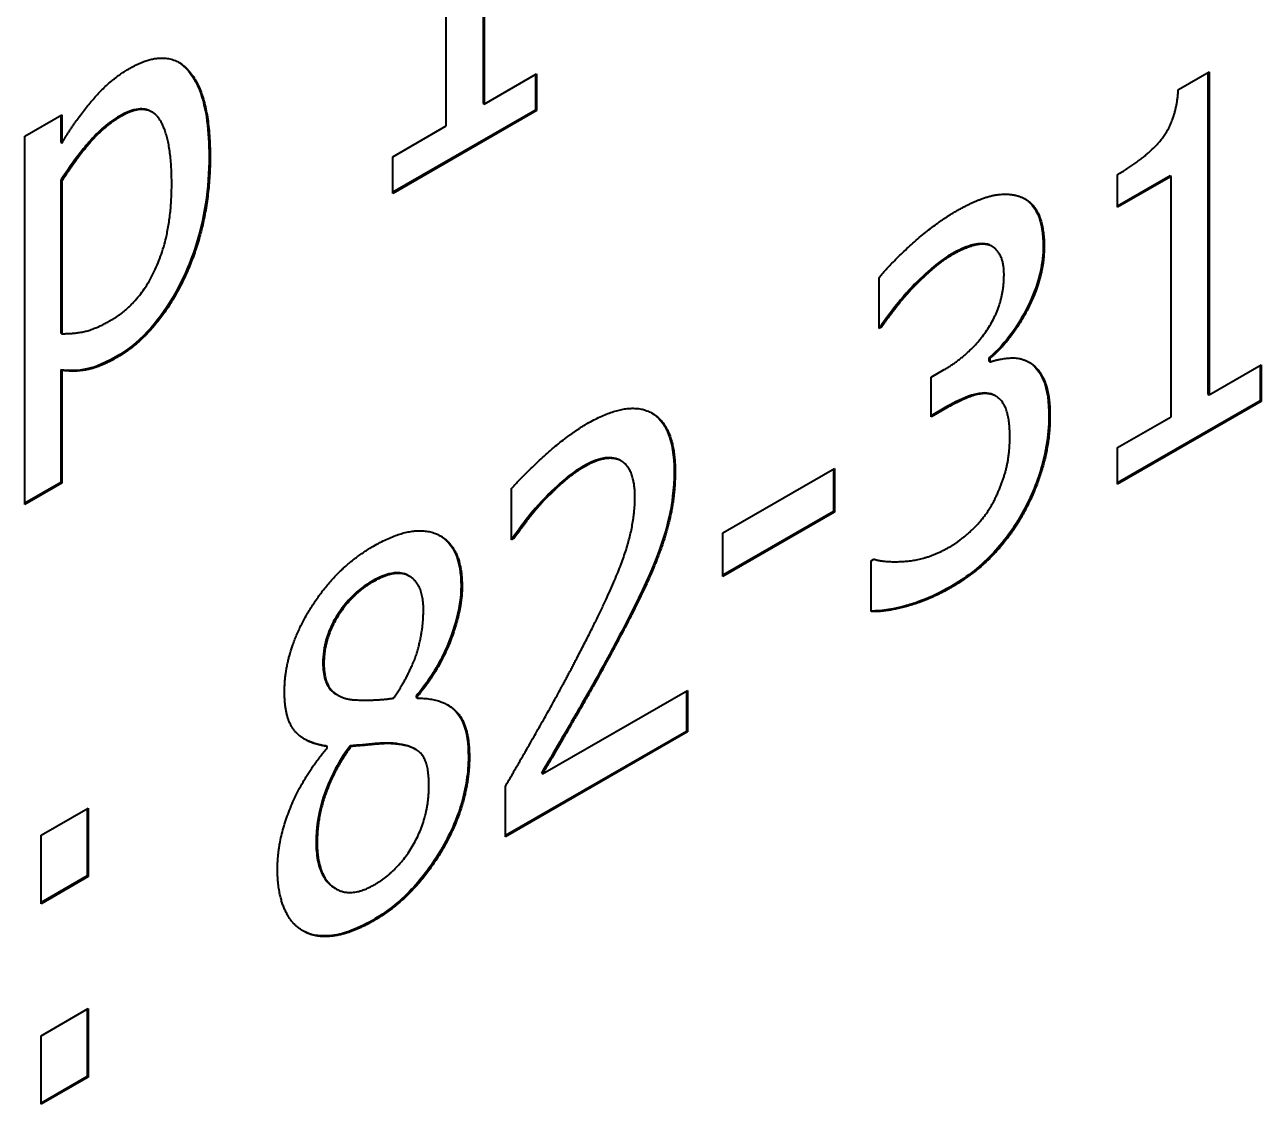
# Model space of a CAD drawing. Header units: millimetres. Extents: x 0 to 5945, y 0 to 4205.
# Drawn here: x 5594.45 to 5598.681, y 3287.813 to 3291.505 of the extents above; entities that cross this region are included whole.
import ezdxf

# ---------------------------------------------------------------- set-up
doc = ezdxf.new("R2010")
doc.units = ezdxf.units.MM
doc.header["$LTSCALE"] = 5
doc.layers.add('가시적인 것(ISO)', color=3, linetype='Continuous', lineweight=40)
doc.layers.add('가시적인 좁은 것(ISO)', color=3, linetype='Continuous', lineweight=35)

msp = doc.modelspace()

# ---------------------------------------------------------------- linework, layer by layer
at = {"layer": '가시적인 것(ISO)'}
for p, q in [((5596.0186, 3292.3371), (5596.0186, 3291.2361)), ((5596.0221, 3292.3391), (5596.0221, 3291.234)), ((5595.8923, 3291.1593), (5595.8923, 3291.9812)), ((5596.0221, 3291.234), (5596.2009, 3291.337)), ((5596.1974, 3291.335), (5596.1974, 3291.2138)), ((5596.2009, 3291.337), (5596.2009, 3291.2118)), ((5598.397, 3291.2841), (5598.5019, 3291.3445)), ((5598.4983, 3291.3424), (5598.4983, 3290.2414)), ((5598.5019, 3291.3445), (5598.5019, 3290.2394)), ((5594.8821, 3291.209), (5594.8856, 3291.207)), ((5596.1974, 3291.2138), (5595.7092, 3290.9327)), ((5596.2009, 3291.2118), (5595.7092, 3290.9287)), ((5596.0186, 3291.2361), (5596.0221, 3291.234)), ((5596.1974, 3291.2138), (5596.2009, 3291.2118)), ((5594.45, 3291.1238), (5594.5772, 3291.197)), ((5594.5737, 3291.195), (5594.5737, 3291.1027)), ((5594.5772, 3291.197), (5594.5772, 3291.1006)), ((5595.7092, 3291.0539), (5595.8923, 3291.1593)), ((5594.45, 3289.8647), (5594.45, 3291.1238)), ((5594.5737, 3291.1027), (5594.5772, 3291.1006)), ((5595.7092, 3290.9287), (5595.7092, 3291.0539)), ((5598.189, 3290.8811), (5598.189, 3290.9934)), ((5594.5737, 3290.9735), (5594.5772, 3290.9714)), ((5594.5737, 3290.9735), (5594.5737, 3290.4507)), ((5594.5772, 3290.9714), (5594.5772, 3290.4487)), ((5598.3685, 3290.9885), (5598.189, 3290.8851)), ((5598.3721, 3290.9865), (5598.189, 3290.8811)), ((5598.3685, 3290.9885), (5598.3721, 3290.9865)), ((5598.3721, 3290.1646), (5598.3721, 3290.9865)), ((5597.7445, 3290.7544), (5597.7481, 3290.7524)), ((5597.756, 3290.7494), (5597.7595, 3290.7473)), ((5597.3733, 3290.467), (5597.3733, 3290.6409)), ((5597.4772, 3290.5995), (5597.4807, 3290.5974)), ((5594.5737, 3290.4507), (5594.5772, 3290.4487)), ((5597.3775, 3290.4735), (5597.3733, 3290.4711)), ((5597.381, 3290.4714), (5597.3733, 3290.467)), ((5597.3775, 3290.4735), (5597.381, 3290.4714)), ((5597.7488, 3290.3663), (5597.7488, 3290.3544)), ((5597.7488, 3290.3663), (5597.7523, 3290.3643)), ((5597.7523, 3290.3643), (5597.7523, 3290.3524)), ((5594.5737, 3290.3255), (5594.5772, 3290.3235)), ((5594.5737, 3290.3255), (5594.5737, 3289.9399)), ((5594.5772, 3290.3235), (5594.5772, 3289.9379)), ((5597.5512, 3290.3001), (5597.5959, 3290.3259)), ((5597.7488, 3290.3544), (5597.7523, 3290.3524)), ((5598.5019, 3290.2394), (5598.6806, 3290.3423)), ((5598.6771, 3290.3403), (5598.6771, 3290.2191)), ((5598.6806, 3290.3423), (5598.6806, 3290.2171)), ((5597.5512, 3290.164), (5597.5512, 3290.3001)), ((5597.7694, 3290.237), (5597.7729, 3290.235)), ((5598.4983, 3290.2414), (5598.5019, 3290.2394)), ((5597.6053, 3290.1992), (5597.5512, 3290.1681)), ((5597.6088, 3290.1971), (5597.5512, 3290.164)), ((5598.6771, 3290.2191), (5598.189, 3289.9381)), ((5598.6806, 3290.2171), (5598.189, 3289.934)), ((5598.6771, 3290.2191), (5598.6806, 3290.2171)), ((5598.189, 3290.0592), (5598.3721, 3290.1646)), ((5598.189, 3289.934), (5598.189, 3290.0592)), ((5596.4878, 3290.015), (5596.4914, 3290.013)), ((5596.8387, 3289.7676), (5597.2203, 3289.9873)), ((5597.2168, 3289.9853), (5597.2168, 3289.8403)), ((5597.2203, 3289.9873), (5597.2203, 3289.8383)), ((5594.5737, 3289.9399), (5594.45, 3289.8687)), ((5594.5772, 3289.9379), (5594.45, 3289.8647)), ((5594.5737, 3289.9399), (5594.5772, 3289.9379)), ((5596.1158, 3289.7438), (5596.1158, 3289.9187)), ((5597.2168, 3289.8403), (5596.8387, 3289.6226)), ((5597.2203, 3289.8383), (5596.8387, 3289.6185)), ((5597.2168, 3289.8403), (5597.2203, 3289.8383)), ((5596.8387, 3289.6185), (5596.8387, 3289.7676)), ((5596.12, 3289.7503), (5596.1158, 3289.7479)), ((5596.1235, 3289.7483), (5596.1158, 3289.7438)), ((5596.12, 3289.7503), (5596.1235, 3289.7483)), ((5597.3458, 3289.672), (5597.3552, 3289.6775)), ((5597.3458, 3289.4981), (5597.3458, 3289.672)), ((5595.7624, 3289.6215), (5595.766, 3289.6195)), ((5595.5175, 3289.2143), (5595.521, 3289.2122)), ((5596.2215, 3288.9431), (5596.7175, 3289.2287)), ((5596.7139, 3289.2267), (5596.7139, 3289.0886)), ((5596.7175, 3289.2287), (5596.7175, 3289.0866)), ((5595.7891, 3289.209), (5595.7926, 3289.2069)), ((5595.7891, 3289.209), (5595.7891, 3289.204)), ((5595.7891, 3289.204), (5595.7926, 3289.202)), ((5595.7926, 3289.2069), (5595.7926, 3289.202)), ((5596.7139, 3289.0886), (5596.0952, 3288.7323)), ((5596.7175, 3289.0866), (5596.0952, 3288.7282)), ((5596.7139, 3289.0886), (5596.7175, 3289.0866)), ((5595.7109, 3289.0476), (5595.7144, 3289.0456)), ((5595.4814, 3289.0387), (5595.4849, 3289.0367)), ((5595.4849, 3289.0317), (5595.4849, 3289.0367)), ((5595.563, 3289.039), (5595.5666, 3289.037)), ((5595.7844, 3289.0286), (5595.7879, 3289.0266)), ((5596.218, 3288.9451), (5596.2215, 3288.9431)), ((5596.0952, 3288.7282), (5596.0952, 3288.9022)), ((5594.5059, 3288.7333), (5594.6675, 3288.8263)), ((5594.664, 3288.8243), (5594.664, 3288.5938)), ((5594.6675, 3288.8263), (5594.6675, 3288.5918)), ((5594.5059, 3288.4987), (5594.5059, 3288.7333)), ((5594.664, 3288.5938), (5594.5059, 3288.5028)), ((5594.6675, 3288.5918), (5594.5059, 3288.4987)), ((5594.664, 3288.5938), (5594.6675, 3288.5918)), ((5595.5118, 3288.5518), (5595.5154, 3288.5498)), ((5594.5059, 3288.0476), (5594.6675, 3288.1406)), ((5594.664, 3288.1386), (5594.664, 3287.9081)), ((5594.6675, 3288.1406), (5594.6675, 3287.9061)), ((5594.5059, 3287.813), (5594.5059, 3288.0476)), ((5594.664, 3287.9081), (5594.5059, 3287.8171)), ((5594.6675, 3287.9061), (5594.5059, 3287.813)), ((5594.664, 3287.9081), (5594.6675, 3287.9061))]:
    msp.add_line(p, q, dxfattribs=at)
for points, degree in [([(5594.8085, 3291.356), (5594.9391, 3291.4312), (5595.0844, 3291.2645), (5595.0844, 3291.0538)], 2), ([(5594.5772, 3291.1006), (5594.6245, 3291.1805), (5594.7406, 3291.3169), (5594.8085, 3291.356)], 2), ([(5598.189, 3290.9934), (5598.293, 3291.0532), (5598.391, 3291.1812), (5598.397, 3291.2841)], 2), ([(5594.9529, 3290.9602), (5594.9529, 3291.1182), (5594.8703, 3291.2446), (5594.7775, 3291.1911)], 2), ([(5594.7775, 3291.1911), (5594.7234, 3291.1599), (5594.6228, 3291.0434), (5594.5772, 3290.9714)], 2), ([(5595.0844, 3291.0538), (5595.0844, 3290.8232), (5594.9039, 3290.447), (5594.7655, 3290.3673)], 2), ([(5594.744, 3290.4941), (5594.8428, 3290.551), (5594.9529, 3290.7912), (5594.9529, 3290.9602)], 2), ([(5597.6363, 3290.8679), (5597.7051, 3290.9075), (5597.8065, 3290.9321), (5597.8478, 3290.9201)], 2), ([(5597.8478, 3290.9201), (5597.8925, 3290.9071), (5597.938, 3290.821), (5597.938, 3290.7455)], 2), ([(5597.3733, 3290.6409), (5597.4171, 3290.695), (5597.5684, 3290.8288), (5597.6363, 3290.8679)], 2), ([(5597.7481, 3290.7524), (5597.7223, 3290.7584), (5597.6604, 3290.7396), (5597.6251, 3290.7193)], 2), ([(5597.756, 3290.7494), (5597.7524, 3290.7514), (5597.7486, 3290.7531), (5597.7445, 3290.7544)], 3), ([(5597.8005, 3290.6494), (5597.8005, 3290.6961), (5597.7704, 3290.7453), (5597.7481, 3290.7524)], 2), ([(5597.938, 3290.7455), (5597.938, 3290.6441), (5597.8288, 3290.4282), (5597.7523, 3290.3643)], 2), ([(5597.6251, 3290.7193), (5597.5882, 3290.6981), (5597.516, 3290.6346), (5597.4807, 3290.5974)], 2), ([(5597.5959, 3290.3259), (5597.687, 3290.3783), (5597.8005, 3290.549), (5597.8005, 3290.6494)], 2), ([(5597.4807, 3290.5974), (5597.4481, 3290.5617), (5597.3999, 3290.4982), (5597.381, 3290.4714)], 2), ([(5594.5772, 3290.4487), (5594.6271, 3290.4486), (5594.6984, 3290.4678), (5594.744, 3290.4941)], 2), ([(5594.7655, 3290.3673), (5594.7096, 3290.3351), (5594.6228, 3290.3169), (5594.5772, 3290.3235)], 2), ([(5597.7523, 3290.3524), (5597.7842, 3290.3627), (5597.8564, 3290.3685), (5597.8873, 3290.3506)], 2), ([(5597.8873, 3290.3506), (5597.9182, 3290.3336), (5597.9578, 3290.2451), (5597.9578, 3290.1646)], 2), ([(5597.7601, 3290.2405), (5597.7317, 3290.249), (5597.6544, 3290.2234), (5597.6088, 3290.1971)], 2), ([(5597.7694, 3290.237), (5597.7654, 3290.2393), (5597.7611, 3290.2412), (5597.7566, 3290.2426)], 3), ([(5597.8203, 3290.0973), (5597.8203, 3290.1639), (5597.7885, 3290.232), (5597.7601, 3290.2405)], 2), ([(5596.3745, 3290.1413), (5596.5155, 3290.2224), (5596.6754, 3290.1326), (5596.6754, 3289.9776)], 2), ([(5597.9578, 3290.1646), (5597.9578, 3290.0821), (5597.9114, 3289.9152), (5597.8684, 3289.8368)], 2), ([(5596.1158, 3289.9187), (5596.1579, 3289.9678), (5596.3075, 3290.1027), (5596.3745, 3290.1413)], 2), ([(5597.7652, 3289.8748), (5597.7919, 3289.9269), (5597.8203, 3290.0307), (5597.8203, 3290.0973)], 2), ([(5596.488, 3290.0148), (5596.4648, 3290.0263), (5596.402, 3290.015), (5596.3651, 3289.9937)], 2), ([(5596.4878, 3290.015), (5596.4867, 3290.0157), (5596.4856, 3290.0163), (5596.4844, 3290.0168)], 3), ([(5596.3651, 3289.9937), (5596.329, 3289.9729), (5596.255, 3289.9085), (5596.2207, 3289.8718)], 2), ([(5596.5378, 3289.8895), (5596.5378, 3289.9412), (5596.5112, 3290.0033), (5596.488, 3290.0148)], 2), ([(5596.6754, 3289.9776), (5596.6754, 3289.9051), (5596.6479, 3289.768), (5596.6229, 3289.702)], 2), ([(5596.2207, 3289.8718), (5596.1923, 3289.8416), (5596.1399, 3289.7716), (5596.1235, 3289.7483)], 2), ([(5596.3384, 3289.3374), (5596.4536, 3289.5577), (5596.5378, 3289.7911), (5596.5378, 3289.8895)], 2), ([(5597.6131, 3289.7186), (5597.6544, 3289.7424), (5597.7369, 3289.8217), (5597.7652, 3289.8748)], 2), ([(5597.8684, 3289.8368), (5597.8246, 3289.7559), (5597.6999, 3289.6265), (5597.6208, 3289.581)], 2), ([(5595.6431, 3289.722), (5595.7806, 3289.8012), (5595.9465, 3289.7219), (5595.9465, 3289.5847)], 2), ([(5595.3388, 3289.2238), (5595.3388, 3289.362), (5595.5107, 3289.6458), (5595.6431, 3289.722)], 2), ([(5596.6229, 3289.702), (5596.598, 3289.6339), (5596.5275, 3289.488), (5596.4888, 3289.4151)], 2), ([(5597.3552, 3289.6775), (5597.3982, 3289.6645), (5597.5409, 3289.6771), (5597.6131, 3289.7186)], 2), ([(5595.6422, 3289.6003), (5595.5683, 3289.5577), (5595.4737, 3289.4049), (5595.4737, 3289.3204)], 2), ([(5595.8141, 3289.5065), (5595.8141, 3289.589), (5595.723, 3289.6468), (5595.6422, 3289.6003)], 2), ([(5595.9465, 3289.5847), (5595.9465, 3289.5022), (5595.8674, 3289.2957), (5595.7926, 3289.2069)], 2), ([(5597.6208, 3289.581), (5597.5452, 3289.5374), (5597.3965, 3289.4965), (5597.3458, 3289.4981)], 2), ([(5595.7127, 3289.2026), (5595.772, 3289.2914), (5595.8141, 3289.432), (5595.8141, 3289.5065)], 2), ([(5596.4888, 3289.4151), (5596.4252, 3289.294), (5596.2688, 3289.023), (5596.2215, 3288.9431)], 2), ([(5595.4737, 3289.3204), (5595.4737, 3289.2598), (5595.5219, 3289.2031), (5595.57, 3289.197)], 2), ([(5596.0952, 3288.9022), (5596.1622, 3289.0173), (5596.2817, 3289.2282), (5596.3384, 3289.3374)], 2), ([(5595.4849, 3289.0367), (5595.411, 3289.0468), (5595.3388, 3289.1304), (5595.3388, 3289.2238)], 2), ([(5595.57, 3289.197), (5595.5906, 3289.195), (5595.6774, 3289.1962), (5595.7127, 3289.2026)], 2), ([(5595.7926, 3289.202), (5595.8803, 3289.2028), (5595.9714, 3289.1121), (5595.9714, 3288.9988)], 2), ([(5595.4814, 3289.0387), (5595.4551, 3289.0423), (5595.4295, 3289.0493), (5595.4074, 3289.0617)], 3), ([(5595.7144, 3289.0456), (5595.6912, 3289.0481), (5595.6147, 3289.0409), (5595.5666, 3289.037)], 2), ([(5595.7844, 3289.0286), (5595.7653, 3289.0396), (5595.7396, 3289.0453), (5595.7109, 3289.0476)], 3), ([(5595.833, 3288.9032), (5595.833, 3288.9788), (5595.784, 3289.04), (5595.7144, 3289.0456)], 2), ([(5595.3147, 3288.6177), (5595.3147, 3288.7171), (5595.4024, 3288.9345), (5595.4849, 3289.0317)], 2), ([(5595.5666, 3289.037), (5595.5098, 3288.9596), (5595.4505, 3288.7923), (5595.4505, 3288.7078)], 2), ([(5595.9714, 3288.9988), (5595.9714, 3288.8418), (5595.784, 3288.5212), (5595.6431, 3288.4401)], 2), ([(5595.6448, 3288.5633), (5595.7299, 3288.6123), (5595.833, 3288.7959), (5595.833, 3288.9032)], 2), ([(5595.4505, 3288.7078), (5595.4505, 3288.5965), (5595.5614, 3288.5153), (5595.6448, 3288.5633)], 2), ([(5595.4015, 3288.4063), (5595.3586, 3288.4313), (5595.3147, 3288.5412), (5595.3147, 3288.6177)], 2), ([(5595.6431, 3288.4401), (5595.5683, 3288.397), (5595.4445, 3288.3804), (5595.4015, 3288.4063)], 2)]:
    msp.add_open_spline(points, degree=degree, dxfattribs=at)
for points, knots in [([(5594.9758, 3291.3775), (5594.9783, 3291.376), (5594.9807, 3291.3744), (5595.0087, 3291.3548), (5595.0312, 3291.3244), (5595.0725, 3291.2193), (5595.0808, 3291.1382), (5595.0808, 3291.0558)], [-0.1045878, -0.1045878, -0.1045878, -0.1045878, -0.100807, -0.100807, -0.0604437, -0.0604437, 0, 0, 0, 0]), ([(5594.8821, 3291.209), (5594.882, 3291.2091), (5594.8818, 3291.2092), (5594.8692, 3291.2163), (5594.8548, 3291.2189), (5594.8181, 3291.2148), (5594.796, 3291.2058), (5594.774, 3291.1931)], [-0.03375337, -0.03375337, -0.03375337, -0.03375337, -0.03359246, -0.03359246, -0.01870461, -0.01870461, 0, 0, 0, 0]), ([(5594.774, 3291.1931), (5594.756, 3291.1828), (5594.7383, 3291.1702), (5594.703, 3291.1399), (5594.6859, 3291.1227), (5594.6559, 3291.0879), (5594.6189, 3291.0449), (5594.5737, 3290.9735)], [-0.1715276, -0.1715276, -0.1715276, -0.1715276, -0.1117562, -0.1117562, -0.0508267, -0.0508267, 0, 0, 0, 0]), ([(5595.0808, 3291.0558), (5595.0808, 3291.0034), (5595.0773, 3290.9483), (5595.0609, 3290.842), (5595.0491, 3290.7908), (5595.0069, 3290.6644), (5594.9771, 3290.6076), (5594.9295, 3290.5274), (5594.9012, 3290.4887), (5594.835, 3290.4187), (5594.799, 3290.3907), (5594.7619, 3290.3693)], [-0.1265136, -0.1265136, -0.1265136, -0.1265136, -0.1057295, -0.1057295, -0.0874199, -0.0874199, -0.0608706, -0.0608706, -0.0314335, -0.0314335, 0, 0, 0, 0]), ([(5597.8707, 3290.9106), (5597.8763, 3290.9072), (5597.8817, 3290.9033), (5597.8987, 3290.8879), (5597.9085, 3290.874), (5597.9294, 3290.8271), (5597.9345, 3290.7887), (5597.9345, 3290.7475)], [-0.05358236, -0.05358236, -0.05358236, -0.05358236, -0.04672289, -0.04672289, -0.03019584, -0.03019584, 0, 0, 0, 0]), ([(5597.7445, 3290.7544), (5597.7202, 3290.7601), (5597.698, 3290.7541), (5597.6661, 3290.7445), (5597.6439, 3290.7342), (5597.6216, 3290.7214)], [-0.02782653, -0.02782653, -0.02782653, -0.02782653, -0.01889632, -0.01889632, 0, 0, 0, 0]), ([(5597.9345, 3290.7475), (5597.9345, 3290.7201), (5597.9315, 3290.6914), (5597.9184, 3290.6319), (5597.9087, 3290.6024), (5597.8808, 3290.5371), (5597.8583, 3290.4947), (5597.8056, 3290.4207), (5597.7784, 3290.391), (5597.7488, 3290.3663)], [-0.10433, -0.10433, -0.10433, -0.10433, -0.0793768, -0.0793768, -0.0550269, -0.0550269, -0.0257442, -0.0257442, 0, 0, 0, 0]), ([(5597.6216, 3290.7214), (5597.5861, 3290.7009), (5597.5596, 3290.6781), (5597.5242, 3290.647), (5597.5004, 3290.624), (5597.4772, 3290.5995)], [-0.03103479, -0.03103479, -0.03103479, -0.03103479, -0.02134227, -0.02134227, 0, 0, 0, 0]), ([(5597.4772, 3290.5995), (5597.445, 3290.5642), (5597.427, 3290.5406), (5597.4061, 3290.513), (5597.3913, 3290.4931), (5597.3775, 3290.4735)], [-0.02108501, -0.02108501, -0.02108501, -0.02108501, -0.01452286, -0.01452286, 0, 0, 0, 0]), ([(5594.7619, 3290.3693), (5594.7104, 3290.3396), (5594.6783, 3290.3313), (5594.6314, 3290.3215), (5594.6015, 3290.3215), (5594.5737, 3290.3255)], [-0.04174994, -0.04174994, -0.04174994, -0.04174994, -0.02781373, -0.02781373, 0, 0, 0, 0]), ([(5597.8868, 3290.3508), (5597.8963, 3290.3451), (5597.9046, 3290.3377), (5597.9243, 3290.3139), (5597.9315, 3290.2979), (5597.9495, 3290.2577), (5597.9542, 3290.2122), (5597.9542, 3290.1666)], [-0.0438611, -0.0438611, -0.0438611, -0.0438611, -0.0399867, -0.0399867, -0.0334581, -0.0334581, 0, 0, 0, 0]), ([(5597.7566, 3290.2426), (5597.747, 3290.2454), (5597.7366, 3290.2465), (5597.7096, 3290.2447), (5597.6955, 3290.2403), (5597.6619, 3290.2291), (5597.6335, 3290.2154), (5597.6053, 3290.1992)], [-0.03274112, -0.03274112, -0.03274112, -0.03274112, -0.02914895, -0.02914895, -0.02391107, -0.02391107, 0, 0, 0, 0]), ([(5596.5948, 3290.1779), (5596.6187, 3290.1636), (5596.6369, 3290.1418), (5596.6656, 3290.0757), (5596.6718, 3290.0294), (5596.6718, 3289.9797)], [-0.06538306, -0.06538306, -0.06538306, -0.06538306, -0.03653888, -0.03653888, 0, 0, 0, 0]), ([(5597.9542, 3290.1666), (5597.9542, 3290.0946), (5597.941, 3290.0364), (5597.9158, 3289.9458), (5597.8939, 3289.8918), (5597.8649, 3289.8389)], [-0.05981794, -0.05981794, -0.05981794, -0.05981794, -0.03623744, -0.03623744, 0, 0, 0, 0]), ([(5596.4844, 3290.0168), (5596.4767, 3290.0207), (5596.4683, 3290.0231), (5596.4472, 3290.0253), (5596.4365, 3290.0239), (5596.4078, 3290.0187), (5596.3848, 3290.0092), (5596.3615, 3289.9957)], [-0.03025866, -0.03025866, -0.03025866, -0.03025866, -0.02572677, -0.02572677, -0.01975902, -0.01975902, 0, 0, 0, 0]), ([(5596.3615, 3289.9957), (5596.327, 3289.9758), (5596.3, 3289.9528), (5596.2641, 3289.9215), (5596.2403, 3289.8986), (5596.2171, 3289.8738)], [-0.03148889, -0.03148889, -0.03148889, -0.03148889, -0.02135379, -0.02135379, 0, 0, 0, 0]), ([(5596.6718, 3289.9797), (5596.6718, 3289.9129), (5596.6631, 3289.8636), (5596.6492, 3289.7942), (5596.6365, 3289.7493), (5596.6194, 3289.704)], [-0.04656616, -0.04656616, -0.04656616, -0.04656616, -0.02977572, -0.02977572, 0, 0, 0, 0]), ([(5596.2171, 3289.8738), (5596.189, 3289.8438), (5596.1694, 3289.8178), (5596.1491, 3289.7906), (5596.1331, 3289.769), (5596.12, 3289.7503)], [-0.02081777, -0.02081777, -0.02081777, -0.02081777, -0.01379429, -0.01379429, 0, 0, 0, 0]), ([(5597.8649, 3289.8389), (5597.8503, 3289.812), (5597.8342, 3289.7864), (5597.7963, 3289.7345), (5597.7764, 3289.7116), (5597.7138, 3289.6467), (5597.6656, 3289.6108), (5597.6173, 3289.583)], [-0.07148187, -0.07148187, -0.07148187, -0.07148187, -0.05716317, -0.05716317, -0.04099243, -0.04099243, 0, 0, 0, 0]), ([(5595.8707, 3289.7578), (5595.871, 3289.7577), (5595.8712, 3289.7575), (5595.8937, 3289.7439), (5595.9112, 3289.724), (5595.9372, 3289.6663), (5595.9429, 3289.6286), (5595.9429, 3289.5867)], [-0.05798662, -0.05798662, -0.05798662, -0.05798662, -0.0576853, -0.0576853, -0.03069846, -0.03069846, 0, 0, 0, 0]), ([(5596.6194, 3289.704), (5596.595, 3289.6374), (5596.5695, 3289.5843), (5596.5356, 3289.514), (5596.5109, 3289.4654), (5596.4853, 3289.4171)], [-0.0470587, -0.0470587, -0.0470587, -0.0470587, -0.0328232, -0.0328232, 0, 0, 0, 0]), ([(5595.6387, 3289.6023), (5595.6242, 3289.594), (5595.6097, 3289.5842), (5595.5823, 3289.5621), (5595.5696, 3289.5502), (5595.5358, 3289.5128), (5595.521, 3289.4898), (5595.4987, 3289.4512), (5595.4888, 3289.4281), (5595.4735, 3289.3757), (5595.4702, 3289.3482), (5595.4702, 3289.3225)], [-0.05867166, -0.05867166, -0.05867166, -0.05867166, -0.05189461, -0.05189461, -0.04562209, -0.04562209, -0.03448731, -0.03448731, -0.0188992, -0.0188992, 0, 0, 0, 0]), ([(5595.7624, 3289.6215), (5595.7622, 3289.6217), (5595.7619, 3289.6218), (5595.7477, 3289.6297), (5595.7316, 3289.6324), (5595.6898, 3289.6276), (5595.6641, 3289.617), (5595.6387, 3289.6023)], [-0.03848842, -0.03848842, -0.03848842, -0.03848842, -0.03817621, -0.03817621, -0.02161121, -0.02161121, 0, 0, 0, 0]), ([(5595.9429, 3289.5867), (5595.9429, 3289.5509), (5595.9373, 3289.5129), (5595.9189, 3289.443), (5595.9038, 3289.3943), (5595.8524, 3289.2927), (5595.8228, 3289.249), (5595.7891, 3289.209)], [-0.1161343, -0.1161343, -0.1161343, -0.1161343, -0.0685012, -0.0685012, -0.0323405, -0.0323405, 0, 0, 0, 0]), ([(5597.6173, 3289.583), (5597.5457, 3289.5418), (5597.4917, 3289.5257), (5597.4266, 3289.5078), (5597.3835, 3289.4995), (5597.3458, 3289.5001)], [-0.05838601, -0.05838601, -0.05838601, -0.05838601, -0.03694874, -0.03694874, -0.00112446, -0.00112446, -0.00112446, -0.00112446]), ([(5596.4853, 3289.4171), (5596.4222, 3289.2969), (5596.3642, 3289.1965), (5596.3057, 3289.0951), (5596.257, 3289.0111), (5596.218, 3288.9451)], [-0.07123113, -0.07123113, -0.07123113, -0.07123113, -0.04596272, -0.04596272, 0, 0, 0, 0]), ([(5595.4702, 3289.3225), (5595.4702, 3289.3017), (5595.4723, 3289.2822), (5595.4833, 3289.2469), (5595.4915, 3289.2357), (5595.505, 3289.2224), (5595.511, 3289.218), (5595.5175, 3289.2143)], [-0.04721557, -0.04721557, -0.04721557, -0.04721557, -0.03663265, -0.03663265, -0.02507716, -0.02507716, -0.01739077, -0.01739077, -0.01739077, -0.01739077]), ([(5595.8963, 3289.1796), (5595.898, 3289.1786), (5595.8998, 3289.1775), (5595.928, 3289.159), (5595.9411, 3289.1372), (5595.9628, 3289.0862), (5595.9679, 3289.0447), (5595.9679, 3289.0009)], [-0.05126376, -0.05126376, -0.05126376, -0.05126376, -0.05009932, -0.05009932, -0.03217893, -0.03217893, 0, 0, 0, 0]), ([(5595.7109, 3289.0476), (5595.6923, 3289.0497), (5595.6692, 3289.0484), (5595.6205, 3289.0438), (5595.5918, 3289.0413), (5595.563, 3289.039)], [-0.04469666, -0.04469666, -0.04469666, -0.04469666, -0.02652761, -0.02652761, 0, 0, 0, 0]), ([(5595.563, 3289.039), (5595.5417, 3289.01), (5595.5226, 3288.9793), (5595.4902, 3288.9152), (5595.4773, 3288.8828), (5595.4531, 3288.8011), (5595.447, 3288.7541), (5595.447, 3288.7099)], [-0.07554214, -0.07554214, -0.07554214, -0.07554214, -0.05375222, -0.05375222, -0.03250526, -0.03250526, 0, 0, 0, 0]), ([(5595.9679, 3289.0009), (5595.9679, 3288.9749), (5595.9659, 3288.9479), (5595.9576, 3288.8934), (5595.9515, 3288.8663), (5595.9276, 3288.7874), (5595.9048, 3288.7358), (5595.8445, 3288.633), (5595.8114, 3288.5879), (5595.731, 3288.5034), (5595.6857, 3288.4687), (5595.6395, 3288.4421)], [-0.1514313, -0.1514313, -0.1514313, -0.1514313, -0.130579, -0.130579, -0.1107134, -0.1107134, -0.0737359, -0.0737359, -0.039199, -0.039199, 0, 0, 0, 0]), ([(5595.447, 3288.7099), (5595.447, 3288.6882), (5595.4486, 3288.6674), (5595.4556, 3288.6304), (5595.4607, 3288.6142), (5595.481, 3288.5737), (5595.498, 3288.5597), (5595.5118, 3288.5518)], [-0.07493789, -0.07493789, -0.07493789, -0.07493789, -0.06561351, -0.06561351, -0.05694669, -0.05694669, -0.04102213, -0.04102213, -0.04102213, -0.04102213]), ([(5595.6395, 3288.4421), (5595.6124, 3288.4265), (5595.5854, 3288.4136), (5595.5276, 3288.3936), (5595.5038, 3288.3902), (5595.455, 3288.3872), (5595.4266, 3288.3924), (5595.402, 3288.406)], [-0.06057937, -0.06057937, -0.06057937, -0.06057937, -0.04691584, -0.04691584, -0.03086619, -0.03086619, -0.00162055, -0.00162055, -0.00162055, -0.00162055])]:
    msp.add_open_spline(points, degree=3, knots=knots, dxfattribs=at)
at = {"layer": '가시적인 좁은 것(ISO)'}
for p, q in [((5594.774, 3291.1931), (5594.7775, 3291.1911)), ((5595.0808, 3291.0558), (5595.0844, 3291.0538)), ((5597.9345, 3290.7475), (5597.938, 3290.7455)), ((5597.6216, 3290.7214), (5597.6251, 3290.7193)), ((5594.7619, 3290.3693), (5594.7655, 3290.3673)), ((5597.7566, 3290.2426), (5597.7601, 3290.2405)), ((5597.6053, 3290.1992), (5597.6088, 3290.1971)), ((5597.9542, 3290.1666), (5597.9578, 3290.1646)), ((5596.4844, 3290.0168), (5596.488, 3290.0148)), ((5596.3615, 3289.9957), (5596.3651, 3289.9937)), ((5596.6718, 3289.9797), (5596.6754, 3289.9776)), ((5596.2171, 3289.8738), (5596.2207, 3289.8718)), ((5597.8649, 3289.8389), (5597.8684, 3289.8368)), ((5596.6194, 3289.704), (5596.6229, 3289.702)), ((5595.6387, 3289.6023), (5595.6422, 3289.6003)), ((5595.9429, 3289.5867), (5595.9465, 3289.5847)), ((5597.6173, 3289.583), (5597.6208, 3289.581)), ((5596.4853, 3289.4171), (5596.4888, 3289.4151)), ((5595.4702, 3289.3225), (5595.4737, 3289.3204)), ((5595.9679, 3289.0009), (5595.9714, 3288.9988)), ((5595.447, 3288.7099), (5595.4505, 3288.7078)), ((5595.6395, 3288.4421), (5595.6431, 3288.4401))]:
    msp.add_line(p, q, dxfattribs=at)

doc.saveas('drawing.dxf')
